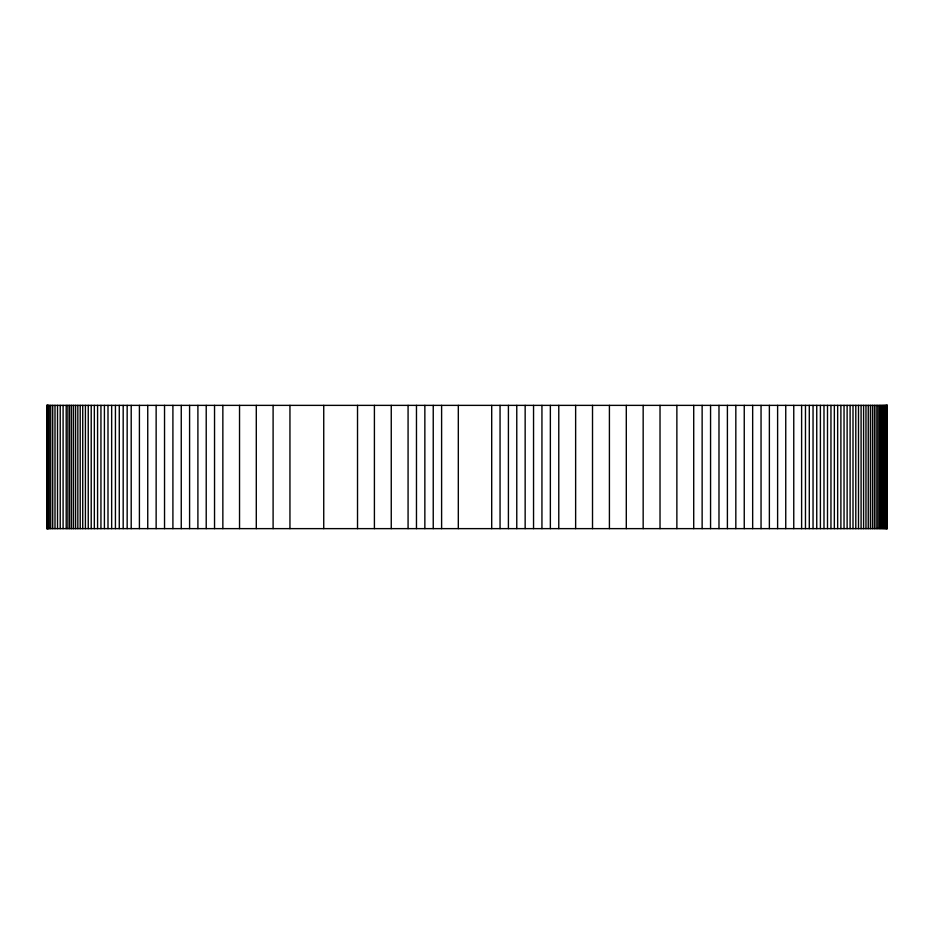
<?xml version="1.0" encoding="UTF-8"?>
<svg xmlns="http://www.w3.org/2000/svg" width="934" height="934" viewBox="0 0 934 934"><rect width="100%" height="100%" fill="white"/><g stroke="black" fill="none" stroke-linecap="round" stroke-linejoin="round"><path stroke-width="1.4" d="M887.195 405.368L887.172 528.632M886.973 405.368L886.938 528.632M886.635 405.368L886.635 528.632M886.179 405.368L886.179 528.632M885.584 405.368L885.584 528.632M884.872 405.368L884.872 528.632M884.031 405.368L884.031 528.632M883.062 405.368L883.062 528.632M881.953 405.368L881.953 528.632M880.704 405.368L880.704 528.632M879.314 405.368L879.314 528.632M877.797 405.368L877.797 528.632M876.139 405.368L876.139 528.632M874.352 405.368L874.352 528.632M872.438 405.368L872.438 528.632M870.395 405.368L870.395 528.632M868.246 405.368L868.246 528.632M865.97 405.368L865.97 528.632M863.588 405.368L863.588 528.632M861.09 405.368L861.09 528.632M858.498 405.368L858.498 528.632M855.801 405.368L855.801 528.632M852.999 405.368L852.999 528.632M850.103 405.368L850.103 528.632M847.126 405.368L847.126 528.632M844.044 405.368L844.044 528.632M840.892 405.368L840.892 528.632M837.658 405.368L837.658 528.632M834.342 405.368L834.342 528.632M830.956 405.368L830.956 528.632M827.501 405.368L827.501 528.632M823.986 405.368L823.986 528.632M820.402 405.368L820.402 528.632M816.748 405.368L816.748 528.632M813.047 405.368L813.047 528.632M809.288 405.368L809.288 528.632M805.47 405.368L805.47 528.632M801.617 405.368L801.617 528.632M793.76 405.368L793.76 528.632M785.751 405.368L785.751 528.632M777.613 405.368L777.613 528.632M769.371 405.368L769.371 528.632M761.047 405.368L761.047 528.632M752.664 405.368L752.664 528.632M744.246 405.368L744.246 528.632M735.829 405.368L735.829 528.632M727.399 405.368L727.399 528.632M718.982 405.368L718.982 528.632M710.564 405.368L710.564 528.632M702.135 405.368L702.135 528.632M693.717 405.368L693.717 528.632M676.87 405.368L676.87 528.632M660.023 405.368L660.023 528.632M643.164 405.368L643.164 528.632M626.294 405.368L626.294 528.632M609.412 405.368L609.412 528.632M592.518 405.368L592.518 528.632M575.636 405.368L575.636 528.632M558.777 405.368L558.777 528.632M550.359 405.368L550.359 528.632M541.942 405.368L541.942 528.632M533.548 405.368L533.548 528.632M525.153 405.368L525.153 528.632M516.771 405.368L516.771 528.632M508.411 405.368L508.411 528.632M500.052 405.368L500.052 528.632M491.704 405.368L491.704 528.632M458.314 405.368L458.314 528.632M441.607 405.368L441.607 528.632M433.236 405.368L433.236 528.632M424.853 405.368L424.853 528.632M416.471 405.368L416.471 528.632M408.076 405.368L408.076 528.632M391.253 405.368L391.253 528.632M374.406 405.368L374.406 528.632M357.524 405.368L357.524 528.632M323.736 405.368L323.736 528.632M289.949 405.368L289.949 528.632M273.102 405.368L273.102 528.632M256.29 405.368L256.29 528.632M239.536 405.368L239.536 528.632M222.852 405.368L222.852 528.632M214.54 405.368L214.54 528.632M206.216 405.368L206.216 528.632M197.903 405.368L197.903 528.632M189.59 405.368L189.59 528.632M181.254 405.368L181.254 528.632M172.907 405.368L172.907 528.632M164.536 405.368L164.536 528.632M156.141 405.368L156.141 528.632M147.747 405.368L147.747 528.632M139.411 405.368L139.411 528.632M131.204 405.368L131.204 528.632M127.164 405.368L127.164 528.632M123.183 405.368L123.183 528.632M119.272 405.368L119.272 528.632M115.431 405.368L115.431 528.632M111.66 405.368L111.66 528.632M107.994 405.368L107.994 528.632M104.41 405.368L104.41 528.632M100.942 405.368L100.942 528.632M97.58 405.368L97.58 528.632M94.334 405.368L94.334 528.632M91.217 405.368L91.217 528.632M88.24 405.368L88.24 528.632M85.414 405.368L85.414 528.632M82.729 405.368L82.729 528.632M80.207 405.368L80.207 528.632M77.837 405.368L77.837 528.632M75.607 405.368L75.607 528.632M73.506 405.368L73.506 528.632M71.521 405.368L71.521 528.632M69.653 405.368L69.653 528.632M67.89 405.368L67.89 528.632M66.209 405.368L66.209 528.632M63.092 405.368L63.092 528.632M60.22 405.368L60.22 528.632M57.523 405.368L57.523 528.632M55.001 405.368L55.001 528.632M52.724 405.368L52.724 528.632M50.74 405.368L50.74 528.632M49.105 405.368L49.105 528.632M48.44 405.368L48.44 528.632M47.879 405.368L47.879 528.632M47.424 405.368L47.424 528.632M47.085 405.368L47.085 528.632M47.015 405.368L47.015 528.632M887.3 405.368L46.7 405.368L46.712 528.632L887.3 528.632L887.3 405.368"/></g></svg>
